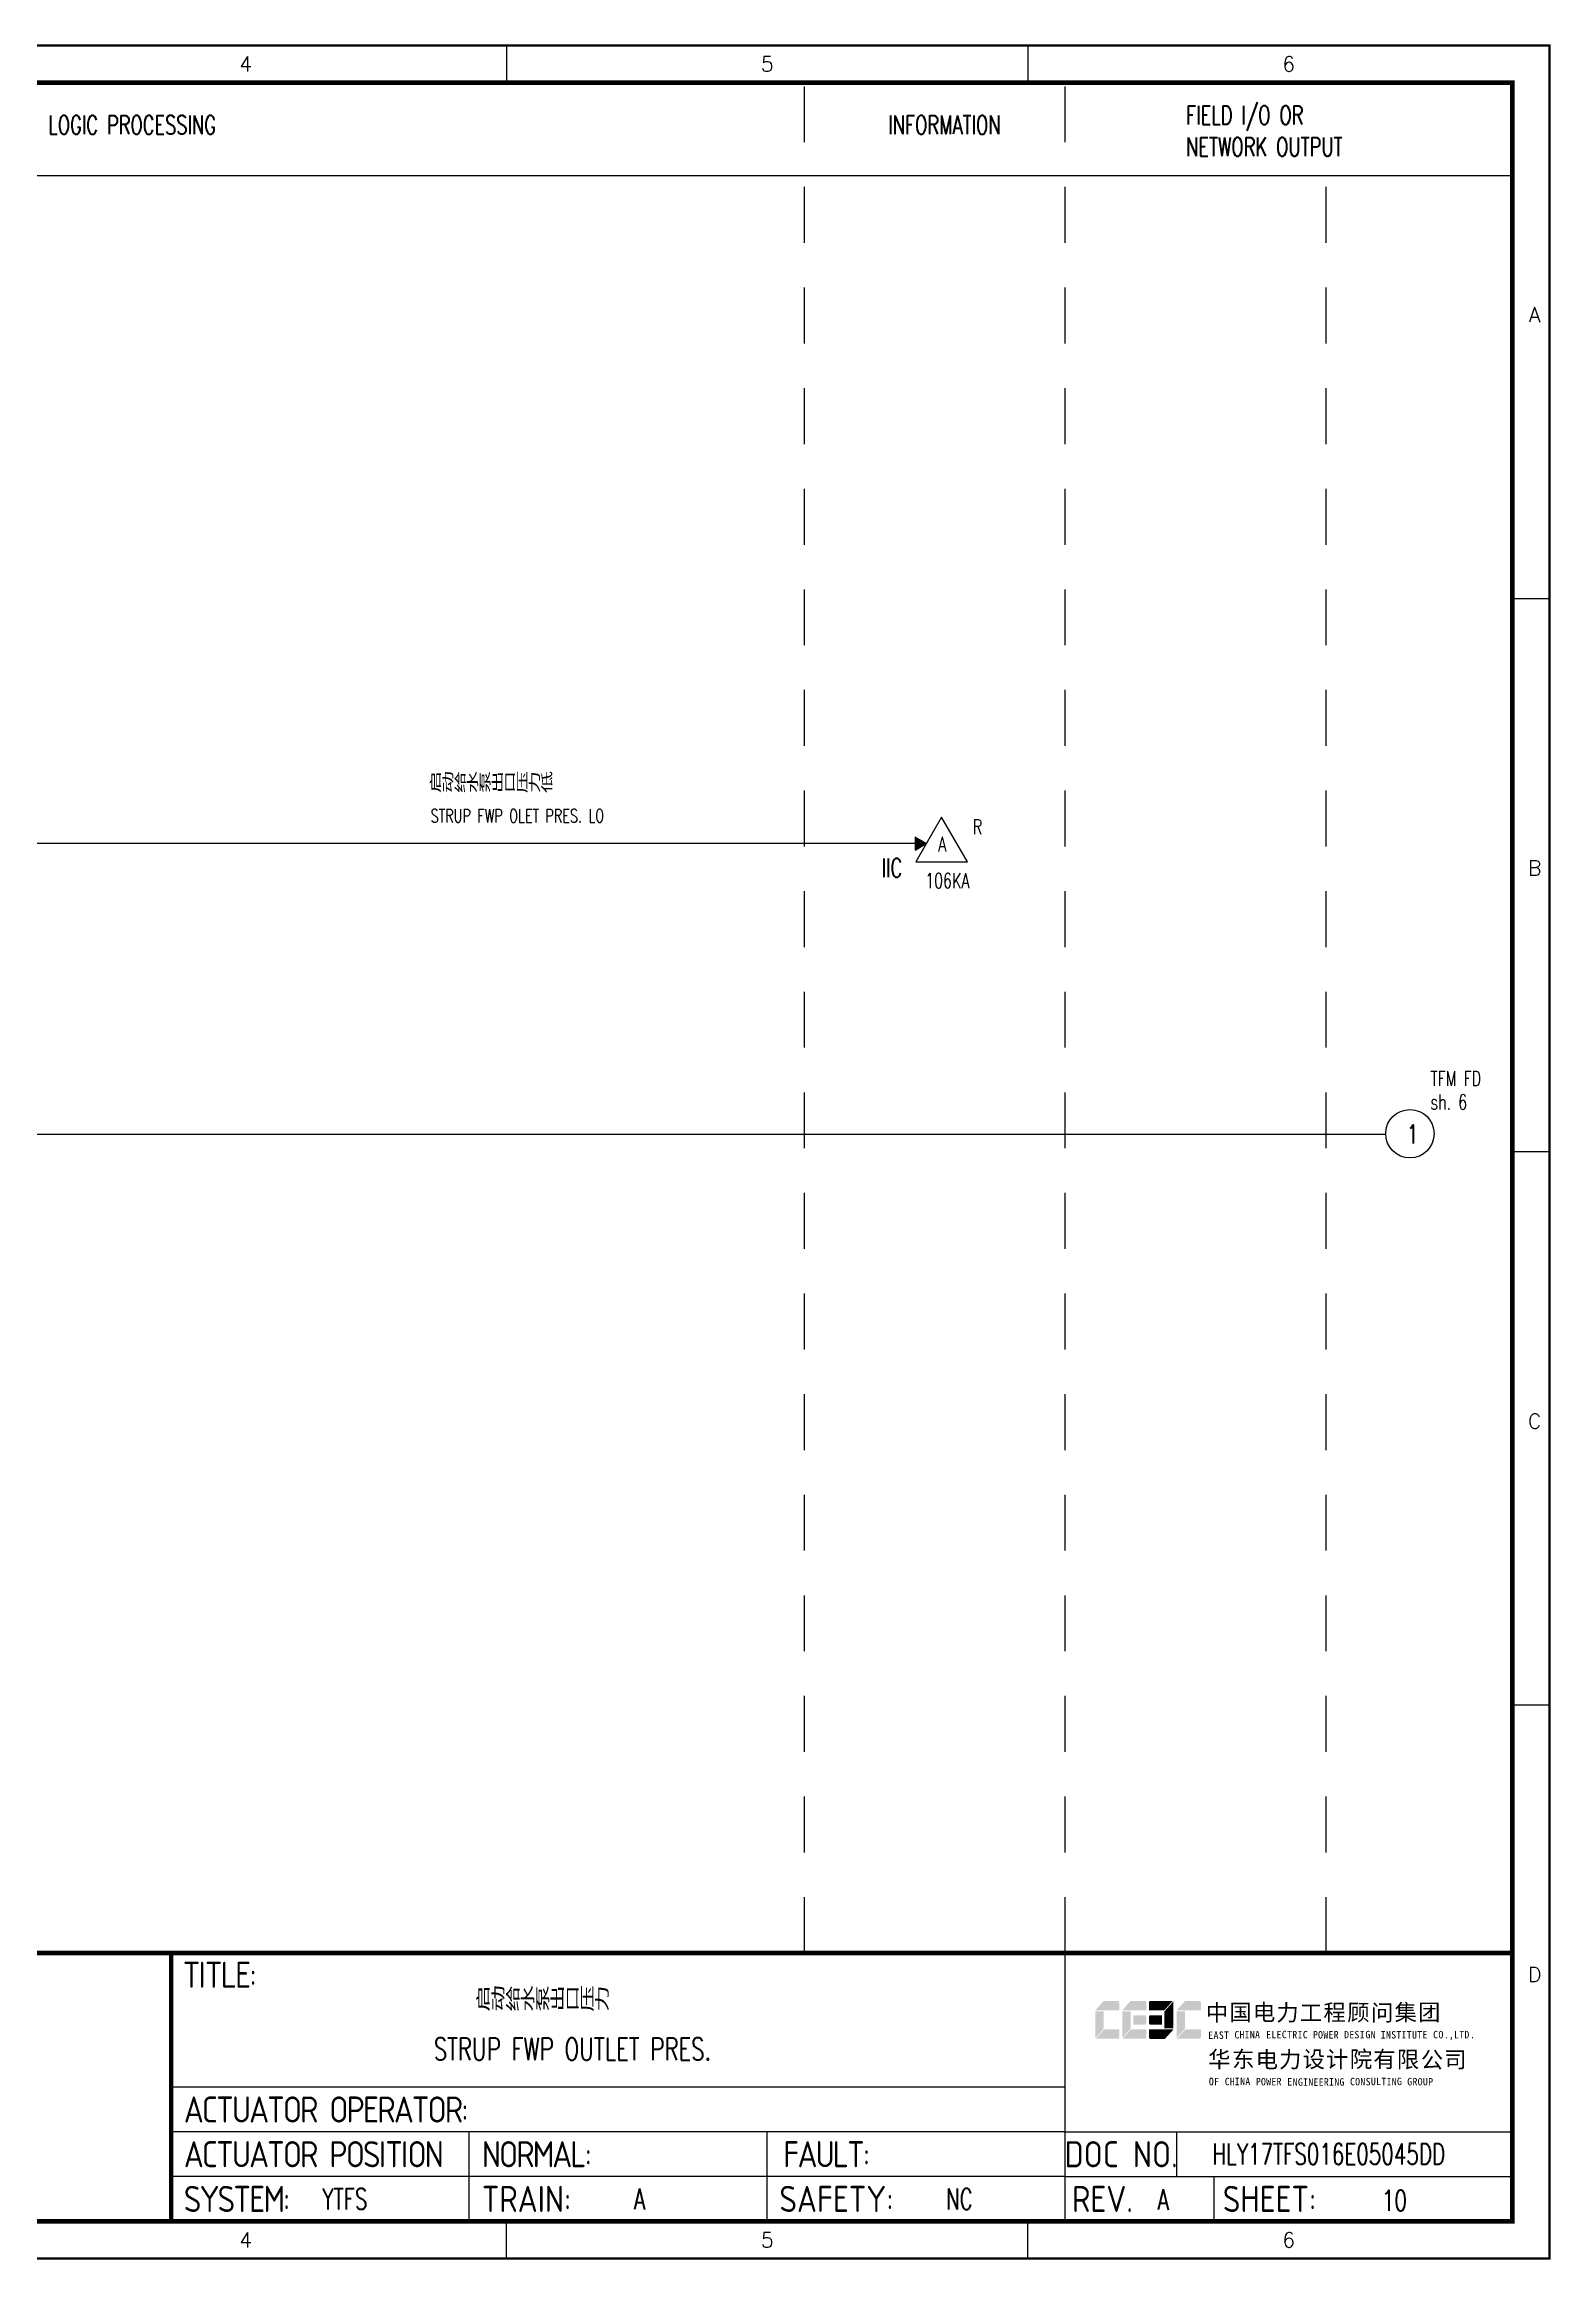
# Model space of a CAD drawing. Header units: millimetres. Extents: x 14388 to 19722, y -3447 to -1598.
# Drawn here: x 16657.9 to 16860.1, y -2067.7 to -1770.4 of the extents above; entities that cross this region are included whole.
import ezdxf
from ezdxf.enums import TextEntityAlignment as Align

# ---------------------------------------------------------------- set-up
doc = ezdxf.new("R2010")
doc.units = ezdxf.units.MM
doc.linetypes.add('JIS_02_0.7', pattern=[1.35, 0.75, -0.6])
for name, color, linetype in [('MLINE', 6, 'Continuous'), ('TITLE', 1, 'Continuous'), ('TK', 7, 'Continuous'), ('图框_外框线', 7, 'Continuous'), ('图框_标题栏文字', 6, 'Continuous')]:
    doc.layers.add(name, color=color, linetype=linetype)
doc.styles.add('ecepdi', font='simhei.ttf', dxfattribs={"width": 0.9})
doc.styles.get("Standard").update_dxf_attribs({"font": 'romans.shx', "width": 0.7, "bigfont": '@0hztxta.shx'})
doc.styles.add('工程字', font='gbenor.shx', dxfattribs={"bigfont": 'gbcbig.shx'})

# ---------------------------------------------------------------- blocks, each defined once
blk = doc.blocks.new('A$C1E0003F3')
h = blk.add_hatch(color=152)
edge = h.paths.add_edge_path()
edge.add_ellipse((5.15, 4.41), major_axis=(0, 0.211), ratio=0.769231, start_angle=-90, end_angle=0)
edge.add_line((5.15, 4.62), (3.22, 4.62))
edge.add_line((3.22, 4.62), (2.09, 3.35))
edge.add_line((2.09, 3.35), (5.32, 3.35))
edge.add_line((5.32, 3.35), (5.32, 4.41))
h.paths.add_polyline_path([(3.22, 3.23), (2.09, 3.23), (2.09, -0.36), (3.22, 0.91)])
edge = h.paths.add_edge_path()
edge.add_line((5.32, 0.81), (3.27, 0.81))
edge.add_line((3.27, 0.81), (2.13, -0.46))
edge.add_line((2.13, -0.46), (5.15, -0.46))
edge.add_ellipse((5.15, -0.25), major_axis=(0, 0.211), ratio=0.769231, start_angle=180, end_angle=270)
edge.add_line((5.32, -0.25), (5.32, 0.81))
h = blk.add_hatch(color=152)
edge = h.paths.add_edge_path()
edge.add_ellipse((8.78, 4.41), major_axis=(0, 0.211), ratio=0.769231, start_angle=-90, end_angle=0)
edge.add_line((8.78, 4.62), (6.84, 4.62))
edge.add_line((6.84, 4.62), (5.71, 3.35))
edge.add_line((5.71, 3.35), (8.94, 3.35))
edge.add_line((8.94, 3.35), (8.94, 4.41))
h.paths.add_polyline_path([(6.84, 3.23), (5.71, 3.23), (5.71, -0.36), (6.84, 0.91)])
edge = h.paths.add_edge_path()
edge.add_ellipse((8.78, 2.49), major_axis=(0, 0.211), ratio=0.769231, start_angle=-90, end_angle=0)
edge.add_line((8.78, 2.7), (7.22, 2.7))
edge.add_line((7.22, 2.7), (7.22, 1.44))
edge.add_line((7.22, 1.44), (8.78, 1.44))
edge.add_ellipse((8.78, 1.65), major_axis=(0, 0.211), ratio=0.769231, start_angle=180, end_angle=270)
edge.add_line((8.94, 1.65), (8.94, 2.49))
edge = h.paths.add_edge_path()
edge.add_line((8.94, 0.81), (6.89, 0.81))
edge.add_line((6.89, 0.81), (5.75, -0.46))
edge.add_line((5.75, -0.46), (8.78, -0.46))
edge.add_ellipse((8.78, -0.25), major_axis=(0, 0.211), ratio=0.769231, start_angle=180, end_angle=270)
edge.add_line((8.94, -0.25), (8.94, 0.81))
h = blk.add_hatch(color=1)
edge = h.paths.add_edge_path()
edge.add_line((12.48, 4.62), (9.46, 4.62))
edge.add_ellipse((9.46, 4.41), major_axis=(0, 0.211), ratio=0.769231, start_angle=0, end_angle=90)
edge.add_line((9.3, 4.41), (9.3, 3.35))
edge.add_line((9.3, 3.35), (11.35, 3.35))
edge.add_line((11.35, 3.35), (12.48, 4.62))
h.paths.add_polyline_path([(12.57, 4.56), (11.38, 3.23), (11.38, 0.93), (12.57, 0.93)])
edge = h.paths.add_edge_path()
edge.add_line((11.03, 2.7), (9.46, 2.7))
edge.add_ellipse((9.46, 2.49), major_axis=(0, 0.211), ratio=0.769231, start_angle=0, end_angle=90)
edge.add_line((9.3, 2.49), (9.3, 1.65))
edge.add_ellipse((9.46, 1.65), major_axis=(0, 0.211), ratio=0.769231, start_angle=90, end_angle=180)
edge.add_line((9.46, 1.44), (11.03, 1.44))
edge.add_line((11.03, 1.44), (11.03, 2.7))
h = blk.add_hatch(color=152)
edge = h.paths.add_edge_path()
edge.add_ellipse((16.11, 4.41), major_axis=(0, 0.211), ratio=0.769231, start_angle=-90, end_angle=0)
edge.add_line((16.11, 4.62), (14.14, 4.62))
edge.add_line((14.14, 4.62), (13, 3.35))
edge.add_line((13, 3.35), (16.27, 3.35))
edge.add_line((16.27, 3.35), (16.27, 4.41))
h.paths.add_polyline_path([(14.14, 3.23), (13, 3.23), (13, -0.36), (14.14, 0.91)])
edge = h.paths.add_edge_path()
edge.add_line((16.27, 0.81), (14.18, 0.81))
edge.add_line((14.18, 0.81), (13.04, -0.46))
edge.add_line((13.04, -0.46), (16.03, -0.46))
edge.add_ellipse((16.03, -0.15), major_axis=(0, 0.316), ratio=0.769231, start_angle=180, end_angle=270)
edge.add_line((16.27, -0.15), (16.27, 0.81))
h = blk.add_hatch(color=1)
edge = h.paths.add_edge_path()
edge.add_line((12.58, 0.79), (9.3, 0.79))
edge.add_line((9.3, 0.79), (9.3, -0.27))
edge.add_ellipse((9.46, -0.27), major_axis=(0, 0.211), ratio=0.769231, start_angle=90, end_angle=180)
edge.add_line((9.46, -0.48), (11.43, -0.48))
edge.add_line((11.43, -0.48), (12.58, 0.79))
at = {"layer": 'TITLE', "color": 7, "style": 'ecepdi'}
for s, p in [('中', (16.92, 1.94)), ('国', (20.09, 2)), ('电', (23.25, 1.99)), ('力', (26.39, 1.96)), ('工', (29.53, 1.95)), ('程', (32.71, 1.98)), ('顾', (35.9, 1.98)), ('问', (39.09, 1.94)), ('集', (42.26, 1.98)), ('团', (45.42, 2.01)), ('华', (17.24, -4.31)), ('东', (20.45, -4.29)), ('电', (23.62, -4.35)), ('力', (26.75, -4.32)), ('设', (29.92, -4.3)), ('计', (33.05, -4.31)), ('院', (36.26, -4.29)), ('有', (39.41, -4.29)), ('限', (42.57, -4.32)), ('公', (45.78, -4.38)), ('司', (48.91, -4.35))]:
    blk.add_text(s, height=2.2, dxfattribs=at).set_placement(p)
at = {"layer": 'TITLE', "color": 7, "style": 'ecepdi', "width": 0.975}
for s, p in [('E', (17.58, 0.02)), ('A', (18.29, 0.03)), ('S', (19, 0.03)), ('T', (19.7, 0.03)), ('C', (21.1, 0.09)), ('H', (21.77, 0.09)), ('I', (22.46, 0.09)), ('N', (23.17, 0.1)), ('A', (23.86, 0.1)), ('E', (25.35, 0.09)), ('L', (26.05, 0.11)), ('E', (26.76, 0.1)), ('C', (27.46, 0.12)), ('T', (28.18, 0.11)), ('R', (28.87, 0.1)), ('I', (29.57, 0.11)), ('C', (30.28, 0.1)), ('P', (31.64, 0.09)), ('O', (32.32, 0.08)), ('W', (33.03, 0.08)), ('E', (33.72, 0.08)), ('R', (34.42, 0.09)), ('D', (35.81, 0.1)), ('E', (36.52, 0.1)), ('S', (37.2, 0.1)), ('I', (37.91, 0.09)), ('G', (38.68, 0.11)), ('N', (39.38, 0.09)), ('I', (40.72, 0.07)), ('N', (41.43, 0.08)), ('S', (42.14, 0.08)), ('T', (42.83, 0.08)), ('I', (43.52, 0.09)), ('T', (44.22, 0.07)), ('U', (44.93, 0.07)), ('T', (45.63, 0.08)), ('E', (46.34, 0.09)), ('C', (47.76, 0.11)), ('O', (48.48, 0.1)), ('L', (50.56, 0.1)), ('T', (51.27, 0.1)), ('D', (51.96, 0.1)), ('.', (49.23, 0.1)), (',', (49.87, 0.1)), ('.', (52.72, 0.11)), ('O', (17.67, -6.18)), ('OF', (18.01, -6.2)), ('F', (18.37, -6.2)), ('C', (19.8, -6.19)), ('H', (20.47, -6.19)), ('I', (21.15, -6.19)), ('N', (21.87, -6.18)), ('A', (22.56, -6.18)), ('P', (23.98, -6.2)), ('O', (24.66, -6.21)), ('W', (25.36, -6.21)), ('E', (26.06, -6.21)), ('R', (26.75, -6.2)), ('E', (28.19, -6.24)), ('N', (28.91, -6.27)), ('G', (29.62, -6.26)), ('I', (30.32, -6.27)), ('N', (31.02, -6.27)), ('E', (31.7, -6.28)), ('E', (32.41, -6.27)), ('R', (33.1, -6.24)), ('I', (33.81, -6.24)), ('N', (34.51, -6.26)), ('G', (35.2, -6.24)), ('C', (36.61, -6.19)), ('O', (37.3, -6.21)), ('N', (38, -6.2)), ('S', (38.71, -6.21)), ('U', (39.41, -6.18)), ('L', (40.11, -6.18)), ('T', (40.81, -6.19)), ('I', (41.51, -6.21)), ('N', (42.2, -6.21)), ('G', (42.91, -6.17)), ('G', (44.29, -6.2)), ('R', (45, -6.21)), ('O', (45.69, -6.22)), ('U', (46.39, -6.2)), ('P', (47.1, -6.23))]:
    blk.add_text(s, height=1, dxfattribs=at).set_placement(p, align=Align.MIDDLE_CENTER)
blk = doc.blocks.new('A$C57484896')
for p, q in [((280, 297), (280, 292)), ((350, 297), (350, 292)), ((420, 297), (420, 292)), ((420, 222.75), (415, 222.75)), ((420, 148.5), (415, 148.5)), ((420, 74.25), (415, 74.25)), ((280, 0), (280, 5)), ((350, 0), (350, 5))]:
    blk.add_line(p, q)
at = {"layer": 'MLINE', "linetype": 'JIS_02_0.7', "ltscale": 10}
for p, q in [((320, 41), (320, 292)), ((355, 41), (355, 292)), ((390, 41), (390, 279.56))]:
    blk.add_line(p, q, dxfattribs=at)
at = {"layer": 'MLINE'}
blk.add_line((25, 279.56), (415, 279.56), dxfattribs=at)
at = {"layer": '图框_外框线'}
for p, q in [((355, 5), (355, 41)), ((355, 23), (235, 23)), ((355, 17), (235, 17)), ((275, 11), (275, 17)), ((315, 11), (315, 17)), ((355, 17), (415, 17)), ((370, 11), (370, 17)), ((355, 11), (235, 11)), ((355, 11), (235, 11)), ((275, 5), (275, 11)), ((315, 5), (315, 11)), ((355, 11), (415, 11)), ((375, 5), (375, 11))]:
    blk.add_line(p, q, dxfattribs=at)
for points, const_width in [([(0, 0), (420, 0), (420, 297), (0, 297)], 0.3), ([(25, 5), (415, 5), (415, 292), (25, 292)], 0.6)]:
    blk.add_lwpolyline(points, close=True, dxfattribs=dict(at, const_width=const_width))
at = {"layer": '图框_外框线', "const_width": 0.6}
blk.add_lwpolyline([(235, 41), (25, 41)], dxfattribs=at)
at = {"layer": '图框_外框线'}
blk.add_lwpolyline([(415, 41, 0.6, 0.6, 0), (235, 41, 0.6, 0.6, 0), (235, 5, 0, 0, 0)], format="xyseb", dxfattribs=at)
blk.add_blockref('A$C1E0003F3', (356.94, 29.95))
at = {"layer": 'MLINE', "char_height": 2.5, "width": 31.8959, "attachment_point": 1}
for s, insert in [('FIELD I/O OR', (371.22, 288.89)), ('LOGIC PROCESSING', (218.52, 287.58)), ('INFORMATION', (331.25, 287.58)), ('NETWORK OUTPUT', (371.22, 284.64))]:
    blk.add_mtext(s, dxfattribs=dict(at, insert=insert))
at = {"layer": 'TK', "color": 3}
for s, p in [('4', (245, 294.5)), ('5', (315, 294.5)), ('6', (385, 294.5)), ('4', (245, 2.5)), ('5', (315, 2.5)), ('6', (385, 2.5))]:
    blk.add_text(s, height=2, dxfattribs=at).set_placement(p, align=Align.MIDDLE)
for s, p in [('A', (418, 259.88)), ('B', (418, 185.62)), ('C', (418, 111.38)), ('D', (418, 37.12))]:
    blk.add_text(s, height=2, dxfattribs=at).set_placement(p, align=Align.CENTER)
at = {"layer": '图框_标题栏文字', "char_height": 3.5, "style": '工程字'}
for s, insert, width, attachment_point in [('{\\T0.9; TITLE:}', (234.86, 38.09), 14.2249, 4), ('{\\T0.9; ACTUATOR OPERATOR:}', (235, 20), 40, 4), ('{\\T0.9; ACTUATOR POSITION}', (235, 14), 45, 4), ('{\\T0.9; NORMAL:}', (275, 14), 18.2557, 4), ('{\\T0.9; FAULT:}', (315.44, 14), 15, 4), ('DOC NO.', (362.5, 14), 15, 5), ('{\\T0.9; SYSTEM:}', (235, 8), 17.9526, 4), ('{\\T0.9; }TRAIN: ', (275, 8), 17.6638, 4), ('SAFETY:', (324.3, 8), 22.3993, 5), ('REV.', (360, 8), 10, 5), ('SHEET:', (382.42, 8), 20, 5)]:
    blk.add_mtext(s, dxfattribs=dict(at, insert=insert, width=width, attachment_point=attachment_point))

msp = doc.modelspace()

# ---------------------------------------------------------------- hatches: boundary and pattern name
msp.add_hatch(color=256).paths.add_polyline_path([(16776.29, -1877.66), (16774.79, -1876.79), (16774.79, -1878.52)])

# ---------------------------------------------------------------- linework, layer by layer
for p, q in [((16776.29, -1877.66), (16638.37, -1877.64)), ((16837.95, -1916.71), (16590.7, -1916.71))]:
    msp.add_line(p, q)
at = {"color": 1}
msp.add_lwpolyline([(16781.81, -1880.11), (16778.34, -1874.11), (16774.88, -1880.11)], close=True, dxfattribs=at)
msp.add_lwpolyline([(16776.29, -1877.66), (16774.79, -1876.79), (16774.79, -1878.52)], close=True)
msp.add_circle((16841.2, -1916.59), 3.25)

# ---------------------------------------------------------------- block references
msp.add_blockref('A$C57484896', (16439.94, -2067.54))

# ---------------------------------------------------------------- texts
at = {"color": 1, "width": 0.7}
msp.add_text('A', height=2, dxfattribs=at).set_placement((16778.43, -1878.73), align=Align.CENTER)
at = {"attachment_point": 1}
for s, insert, char_height, width in [('启动给水泵出口压力低', (16709.57, -1868.27), 2.5, 87.4857), ('STRUP FWP OLET PRES. LO', (16709.78, -1873.02), 1.8, 73.0067), ('R', (16782.53, -1874.41), 2, 73.0067), ('IIC', (16770.29, -1879.66), 2.5, 4.5039), ('106KA', (16776.14, -1881.62), 2, 73.0067), ('1', (16840.8, -1915.38), 2.5, 73.0067), ('启动给水泵出口压力', (16715.8, -2031.28), 3, 79.6327), ('STRUP FWP OUTLET PRES.', (16710.18, -2037.93), 3, 84.237), ('YTFS', (16695.24, -2058.15), 2.8, 8.5983), ('A', (16737.04, -2058.15), 2.8, 8.5983), ('NC', (16778.92, -2058.15), 2.8, 8.5983), ('A', (16807.32, -2058.22), 2.8, 8.5983)]:
    msp.add_mtext(s, dxfattribs=dict(at, insert=insert, char_height=char_height, width=width))
at = {"color": 1, "char_height": 2, "width": 73.0067, "attachment_point": 1}
for s, insert in [('\\PTFM FD', (16843.96, -1904.85)), ('\\Psh. 6', (16843.96, -1908))]:
    msp.add_mtext(s, dxfattribs=dict(at, insert=insert))
at = {"width": 0.7}
for tag, p, s in [('HLY17TFS016E05045DD', (16814.68, -2054.92), ''), ('10', (16837.44, -2061.15), '1')]:
    msp.add_attdef(tag, p, s, height=2.8, dxfattribs=at)

doc.saveas('drawing.dxf')
